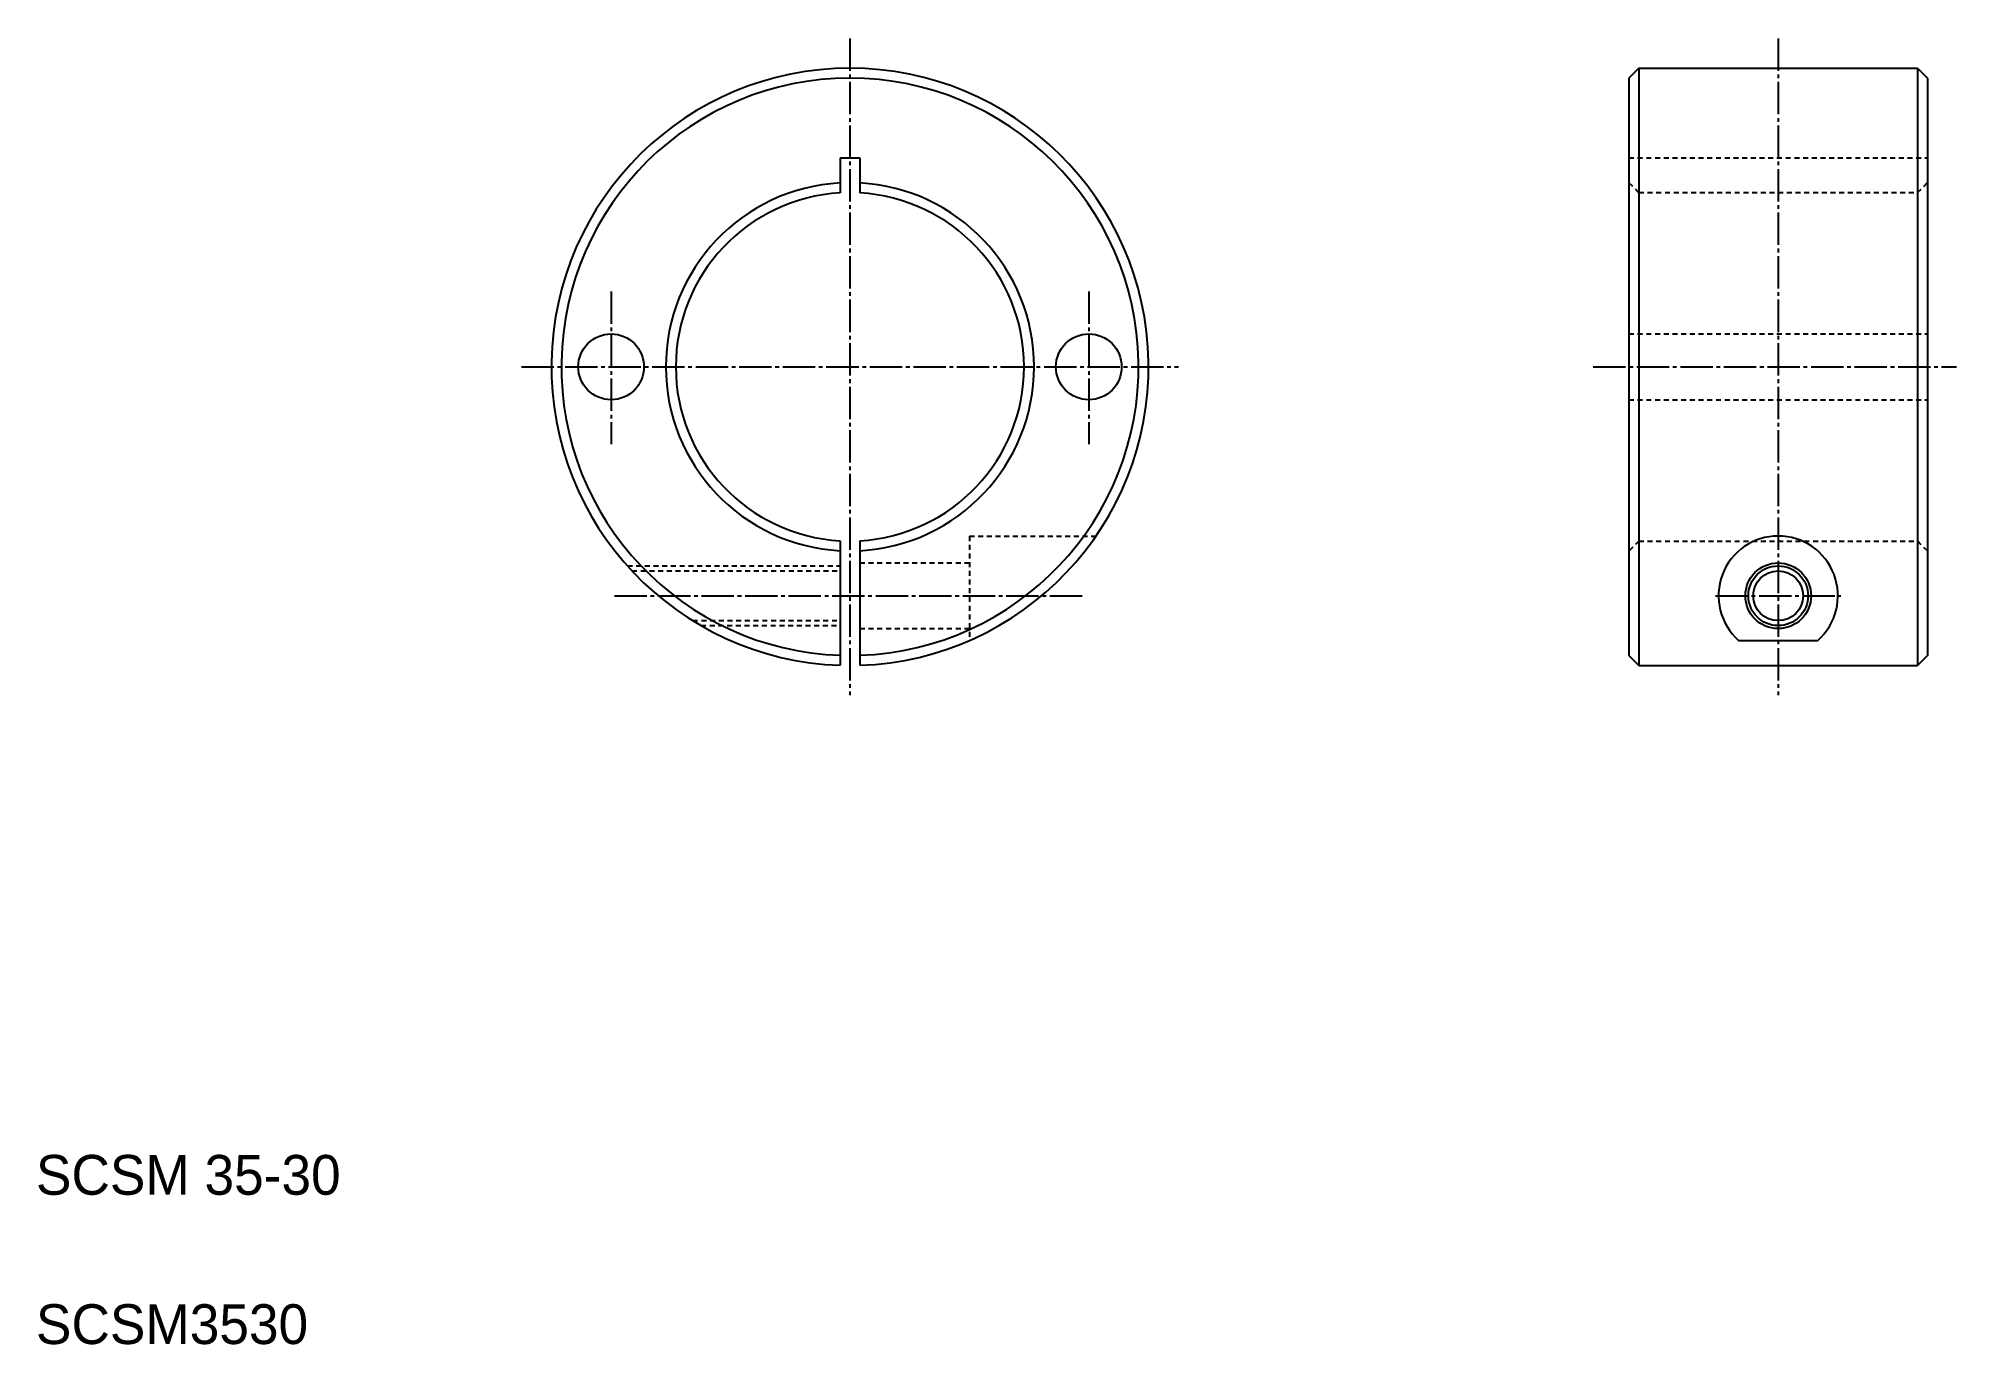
# Model space of a CAD drawing. Extents: x 10 to 203, y 10 to 141.
import ezdxf

# ---------------------------------------------------------------- set-up
doc = ezdxf.new("R2010")
doc.units = 0
doc.header["$LTSCALE"] = 0.25
doc.linetypes.add('CENTER', pattern=[17.5, 13, -1.5, 1.5, -1.5])
doc.linetypes.add('DASHED', pattern=[3.5, 2, -1.5])
doc.layers.get('0').update_dxf_attribs({"linetype": 'CONTINUOUS'})
doc.layers.add('CENTER', color=1, linetype='CENTER')

msp = doc.modelspace()

# ---------------------------------------------------------------- linework, layer by layer
at = {"color": 7, "linetype": 'CONTINUOUS'}
for p, q in [((171.069555, 138.177747), (170.069555, 137.177749)), ((170.069555, 137.177747), (170.069555, 79.177745)), ((171.069555, 138.177747), (199.069555, 138.177747)), ((171.069555, 138.177747), (171.069555, 78.177747)), ((199.069555, 138.177747), (200.069555, 137.177747)), ((199.069555, 138.177747), (199.069555, 78.177747)), ((200.069555, 137.177747), (200.069555, 79.177745)), ((90.795508, 129.177747), (92.795508, 129.177747)), ((90.795508, 129.177747), (90.795508, 125.649152)), ((92.795508, 129.177747), (92.795508, 125.649152)), ((90.795508, 90.706342), (90.795508, 78.194419)), ((92.795508, 90.706342), (92.795508, 78.194419)), ((170.069555, 79.177745), (171.069555, 78.177747)), ((181.095781, 80.682292), (189.04333, 80.682292)), ((200.069555, 79.177745), (199.069555, 78.177745)), ((171.069555, 78.177747), (199.069555, 78.177747))]:
    msp.add_line(p, q, dxfattribs=at)
at = {"color": 3, "linetype": 'DASHED'}
for p, q in [((170.069555, 129.177747), (200.069555, 129.177747)), ((170.069555, 126.677749), (171.069557, 125.677747)), ((171.069555, 125.677747), (199.069555, 125.677747)), ((199.069555, 125.677747), (200.069555, 126.677749)), ((170.069555, 111.477747), (200.069555, 111.477747)), ((170.069555, 104.877747), (200.069555, 104.877747)), ((103.795508, 91.177747), (116.513922, 91.177747)), ((103.795508, 91.177747), (103.795508, 80.682292)), ((171.069555, 90.677747), (170.069555, 89.677745)), ((171.069555, 90.677747), (199.069555, 90.677747)), ((200.069555, 89.677747), (199.069555, 90.677747)), ((69.434828, 88.177747), (90.795508, 88.177747)), ((69.892314, 87.677747), (90.795508, 87.677747)), ((92.795508, 88.477746), (103.795508, 88.477746)), ((75.992026, 82.677747), (90.795508, 82.677747)), ((76.828879, 82.177747), (90.795508, 82.177747)), ((92.795508, 81.877748), (103.795508, 81.877748))]:
    msp.add_line(p, q, dxfattribs=at)
for p, q in [((199.069555, 123.177747), (199.069555, 123.177847)), ((199.069555, 108.177747), (199.069655, 108.177747))]:
    msp.add_line(p, q)
at = {"color": 7, "linetype": 'CONTINUOUS'}
for centre, radius in [((67.795508, 108.177747), 3.3), ((115.795508, 108.177747), 3.3), ((185.069555, 85.177747), 3.3), ((185.069555, 85.177747), 2.5)]:
    msp.add_circle(centre, radius, dxfattribs=at)
at = {"color": 3, "linetype": 'CONTINUOUS'}
msp.add_circle((185.069555, 85.177747), 3, dxfattribs=at)
at = {"color": 7, "linetype": 'CONTINUOUS'}
for centre, radius, start, end in [((91.795508, 108.177747), 30, 271.91021, 268.08979), ((91.795508, 108.177747), 29, 271.97611, 268.02389), ((91.795508, 108.177747), 18.5, 93.098579, 266.90142), ((91.795508, 108.177747), 17.5, 93.27583, 266.72416), ((91.795508, 108.177747), 18.5, 273.09858, 86.901419), ((91.795508, 108.177747), 17.5, 273.27583, 86.724169), ((185.069555, 85.177747), 6, 311.475197, 228.524803)]:
    msp.add_arc(centre, radius, start, end, dxfattribs=at)
at = {"layer": 'CENTER', "color": 1, "linetype": 'CENTER'}
for p, q in [((91.795508, 141.177747), (91.795508, 75.177747)), ((185.069555, 141.177747), (185.069555, 75.177747)), ((67.795508, 115.745565), (67.795508, 100.415692)), ((115.795508, 115.745565), (115.795508, 100.415692)), ((58.795508, 108.177747), (124.795508, 108.177747)), ((166.489609, 108.177747), (202.998524, 108.177747)), ((68.131189, 85.177747), (115.459827, 85.177747)), ((178.769555, 85.177747), (191.369555, 85.177747))]:
    msp.add_line(p, q, dxfattribs=at)

# ---------------------------------------------------------------- texts
for s, p in [('SCSM 35-30', (10, 25)), ('SCSM3530', (10, 10))]:
    msp.add_text(s, height=4).set_placement(p)

doc.saveas('drawing.dxf')
